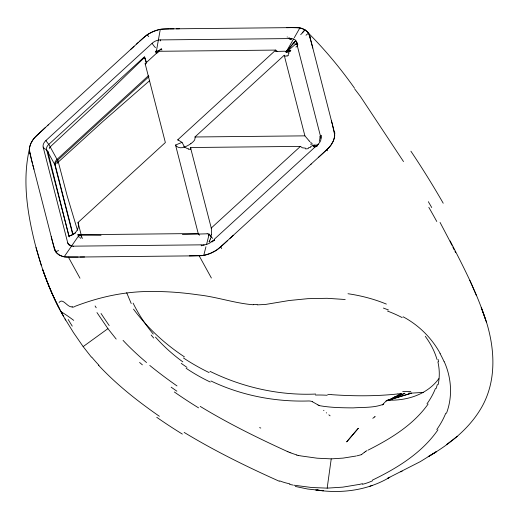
<?xml version="1.0" encoding="UTF-8"?>
<svg xmlns="http://www.w3.org/2000/svg" width="519" height="519" viewBox="0 0 519 519"><rect width="100%" height="100%" fill="white"/><g stroke="black" fill="none" stroke-linecap="round" stroke-linejoin="round"><path stroke-width="0.78" d="M58.011 160.838L57.914 161.746A2.355 1.531 -28.8 0 1 57.765 162.129L56.915 163.29M211.622 234.491L211.59 229.281L190.492 147.526L300.436 146.397L302.311 147.772L305.496 148.155M293.78 485.181L311.556 487.497L327.165 488.139L331.232 458.867L343.059 458.115L355.95 456.045M47.962 151.665L48.059 152.547A24.075 3.017 67.4 0 0 48.319 153.611L68.949 236.392L75.592 232.934M156.972 53.262L156.102 52.828L160.28 29.375M29.362 149.238C22.246 180.307 27.273 212.511 34.844 242.989C40.605 265.384 48.286 287.351 58.945 307.897M286.014 51.971L286.203 51.459L284.976 51.238A12.975 8.077 26.1 0 0 284.321 51.212L275.284 51.485M59.088 302.447C63.052 297.348 67.483 308.091 72.433 306.768M79.731 236.028L78.959 235.334L79.952 235.12M156.102 52.828L156.855 52.568A11.068 6.948 25.1 0 1 157.763 52.555L158.113 52.523M206.549 244.417L209.17 234.218L208.093 233.822A11.068 6.079 20 0 0 207.146 233.79M203.746 255.354L205.952 246.765M211.155 236.833L210.429 239.077M437.387 384.456L436.109 388.543M446.457 413.312C452.776 396.711 451.517 377.787 444.245 361.698M209.138 234.316L208.833 234.698M316.973 146.63A7.058 3.412 89.4 0 1 316.733 146.228L318.076 144.25A8.804 5.728 -28.8 0 0 320.852 137.658L321.183 135.686L320.359 135.699L296.784 43.752L297.458 43.135A7.058 1.875 47.5 0 1 297.672 43.544M288.986 53.204L288.188 54.56M49.545 147.909L50.401 146.747A22.006 15.648 -58.7 0 1 51.79 145.385L97.903 102.613L144.613 57.356L146.481 63.091M286.326 51.653L293.488 39.12M294.286 37.718L299.859 27.942M383.028 404.243L386.11 401.025A5.891 3.652 74.7 0 1 387.07 400.389L387.849 400.194A12.741 7.811 76.4 0 1 388.394 400.155C407.227 400.772 427.397 394.421 438.853 378.636M437.958 429.803C421.986 452.944 397.282 468.106 372.408 480.133M64.168 256.788L78.979 235.308M428.11 404.054C413.247 425.048 390.612 438.724 368.062 450.142M56.98 163.232L103.073 121.316L149.602 80.679M286.397 51.816L295.668 40.819M302.356 32.885L304.932 29.83L307.741 32.204A20.273 13.196 -28.8 0 1 308.721 33.664L311.757 43.979M286.417 51.199L295.94 40.21M300.702 34.715L304.932 29.83L301.254 28.253A20.273 13.196 -28.8 0 0 299.132 27.831L291.341 27.617M374.718 417.017L375.224 416.517M136.601 44.024L138.528 42.253M227.426 240.699L224.857 243.061M324.077 152.223L329.617 146.799A20.312 13.215 -28.8 0 0 331.128 144.859L333.386 140.811L334.554 136.782A20.299 13.209 -28.8 0 0 334.664 134.862L332.484 124.839M47.683 125.429L48.332 124.839M71.077 245.5A7.649 5.728 -14.4 0 1 67.749 242.944L43.168 147.072A8.804 5.728 -28.8 0 1 45.957 140.487L152.138 43.265A8.804 5.728 -28.8 0 1 160.215 39.911L288.305 38.588L288.979 37.971L290.984 38.562A8.804 5.728 -28.8 0 1 296.278 41.792L296.472 42.532L297.458 43.135M145.612 59.172L144.353 56.895L48.799 144.379A7.039 4.58 -28.8 0 0 46.58 149.647L69.241 236.924M82.261 238.623A7.649 5.728 -14.4 0 0 81.762 237.112L78.012 222.502L165.36 142.537L145.138 63.675L161.325 48.857A7.649 2.037 47.5 0 1 161.915 50.148M148.415 75.716L57.045 159.372A7.058 4.593 -28.8 0 0 54.813 164.64L72.783 234.744M72.92 234.16L55.338 165.6A7.058 4.593 -28.8 0 1 57.57 160.326L148.947 76.669M178.023 140.214A7.058 1.875 47.5 0 1 177.777 139.786L275.745 50.09L277.23 51.336M190.791 143.627A14.162 10.607 -14.4 0 0 194.404 140.305A7.96 5.962 -14.4 0 0 194.722 139.689L195.17 137.587A3.607 2.699 -14.4 0 0 194.949 136.984L284.224 55.248L285.489 56.279L287.033 55.76M211.162 228.133L300.436 146.397M67.755 242.937A8.804 5.728 -28.8 0 0 73.049 246.162L201.132 244.851L201.288 245.461L203.811 244.825A8.804 5.728 -28.8 0 0 211.888 241.458L214.224 240.076L214.068 239.473L315.902 146.235L316.733 146.228M310.544 164.607L311.192 164.017M318.277 157.529L323.434 152.813M54.274 248.549A23.537 15.317 -28.8 0 0 68.404 257.145L199.166 255.802A23.537 15.317 -28.8 0 0 220.724 246.836L326.912 149.621A23.537 15.317 -28.8 0 0 334.333 132.053L309.759 36.181A23.537 15.317 -28.8 0 0 295.622 27.578L164.86 28.921A23.537 15.317 -28.8 0 0 143.302 37.893L37.121 135.109A23.537 15.317 -28.8 0 0 29.693 152.677L54.274 248.549L55.877 251.468M139.812 41.079L146.481 35.331A20.273 13.196 -28.8 0 1 148.713 33.839L153.566 31.387L158.613 29.719A20.273 13.196 -28.8 0 1 161.111 29.246L169.155 28.876M45.108 127.791L34.41 137.931A20.312 13.215 -28.8 0 0 32.898 139.87L30.647 143.919L29.479 147.947A20.299 13.209 -28.8 0 0 29.362 149.868L31.691 160.468M130.801 49.337L134.025 46.386M224.214 243.651L217.545 249.399A20.273 13.196 -28.8 0 1 215.314 250.891L210.467 253.343L205.42 255.011A20.273 13.196 -28.8 0 1 202.923 255.478L189.331 255.906M230.001 238.344L233.226 235.392M364.481 452.198L361.853 454.339A3.743 1.181 -0.5 0 1 361.243 454.689M315.649 489.994L323.331 490.753L316.85 490.098C341.813 493.764 367.939 490.351 389.808 477.259L387.777 478.213L420.273 461.644L436.265 451.757L428.194 456.681C448.397 444.971 467.671 430.102 480.049 409.978C499.317 379.026 494.51 339.874 481.249 307.592L486.511 322.377M286.618 51.881L296.92 43.038M306.009 35.24L308.429 33.158C325.387 50.103 340.685 68.625 354.529 88.185M372.817 418.34L374.66 416.815M446.755 444.394L457.22 436.382M65.063 318.951L73.49 332.601L83.15 346.601L107.926 328.65L116.191 339.082M319.101 405.579C330.246 407.649 341.768 407.785 353.108 407.895C363.196 407.149 374.167 408.018 383.58 404.158M390.132 399.902L394.725 396.925L390.178 399.766M393.253 398.268L401.434 393.493L388.699 400.305M400.85 471.855L402.154 471.135M361.347 454.709L356.741 455.883M391.774 399.228L393.233 398.56M394.7 397.891L404.943 393.214L386.11 401.025L411.638 393.117L423.64 392.364M369.567 486.426L372.071 485.382M199.491 235.269L198.226 233.511L175.545 145.054L182.013 142.362L184.595 147.065A25.632 6.818 47.5 0 0 188.572 149.05M310.771 147.208L308.357 147.837M55.598 251.572L58.615 250.619M387.064 400.389L411.638 393.117L408.777 393.091M362.489 483.682L359.712 484.324M359.278 484.415L342.838 487.133L327.165 488.139M74.535 306.534C99.285 296.939 125.63 291.146 152.32 291.503C167.65 291.406 182.973 292.651 198.141 294.844C216.78 296.855 234.672 303.284 253.35 304.776M397.852 393.94L400.564 393.597M397.612 393.966C375.704 396.334 353.543 396.198 331.576 394.667M182.39 234.536L207.159 233.81M315.675 394.051C279.235 395.66 242.652 387.388 209.968 371.325M286.579 27.676L290.543 27.63M176.285 28.811L179.464 28.772M156.595 52.795A7.649 3.691 89.4 0 1 155.395 51.323L275.745 50.09M194.949 136.984L304.893 135.855L309.058 140.766M78.732 237.021A7.649 3.691 89.4 0 0 77.876 234.75L198.226 233.511M78.246 257.048L64.894 256.899A20.273 13.196 -28.8 0 1 62.78 256.477L59.095 254.9L56.292 252.526A20.273 13.196 -28.8 0 1 55.306 251.066L52.425 241.335M79.835 257.028L84.591 256.983M169.947 28.863L173.904 28.83M331.232 458.867L317.103 458.193L300.475 455.864M257.229 304.874L265.494 304.452L289.141 300.52L307.845 298.672L327.041 298.295L345.206 299.508M80.588 235.113L101.023 235.289M68.69 235.924C74.801 235.587 80.179 228.341 78.012 222.502M327.703 394.343L331.135 394.628M322.293 490.63L307.624 489.015L295.324 486.446M292.859 485.025L289.628 484.428M300.014 455.786L298.25 455.41M296.849 455.007L290.867 452.951M383.385 308.059L388.452 309.953M259.591 427.617L260.791 428.045M279.43 481.314C246.836 466.737 214.691 450.953 184.148 432.411M289.193 452.289L288.032 451.796M287.292 451.465C257.56 437.874 228.152 423.413 200.217 406.396M210.961 380.978C241.277 395.497 275.096 402.011 308.63 400.973A10.938 10.691 30.4 0 1 310.55 401.129A6.111 5.988 32.2 0 1 312.509 401.751M312.49 401.784L318.024 404.904M403.088 316.778C418.703 325.069 431.756 337.986 440.209 353.517M177.777 139.786L182.013 142.362M184.453 356.877C164.912 344.026 147.435 327.937 133.493 309.129M186.963 367.387L181.235 363.378M176.895 391.203L171.173 387.193M159.352 416.257C137.6 401.155 116.639 384.663 98.539 365.246M209.06 234.004L212.595 238.383M328.838 414.837L330.097 415.816M142.381 364.851L139.592 362.444M326.289 412.709L326.62 412.994M323.603 410.295L323.94 410.607M310.686 142.323L312.211 143.802M354.743 89.021L360.426 96.489L403.503 161.571M153.708 338.051L151.172 335.04M147.208 34.812L148.765 36.628M91.37 357.098L83.15 346.601M107.926 328.65L96.969 312.574M145.573 64.421L145.138 63.675M428.344 201.696L431.737 207.542M309.759 36.181L310.719 37.939M334.333 132.053L334.982 133.221M326.912 149.621L327.554 150.795M220.724 246.836L221.691 248.595M199.166 255.802L211.389 278.028M57.57 160.326L48.799 144.379A7.649 2.037 47.5 0 1 45.951 140.48M55.338 165.6L46.574 149.647A7.649 5.728 -14.4 0 1 43.168 147.072M29.693 152.677L30.336 153.845M68.404 257.145L79.984 278.203M65.666 320.067C56.337 304.153 48.831 287.26 42.805 269.841C48.501 285.891 55.124 301.636 63.623 316.421M440.054 222.411L449.519 240.42M450.064 240.822C463.071 266.124 476.364 291.503 485.181 318.647M449.817 241.011L451.939 245.234M452.86 247.083L454.216 249.847M454.975 251.417L455.604 252.714M62.098 313.307L61.216 311.368M131.223 303.524L126.668 292.729M469.831 280.338L476.468 295.687M144.353 56.895L145.755 60.665M146.501 63.065L145.722 60.723M77.487 230.261L67.23 196.059L58.096 161.15A3.704 2.413 -28.8 0 1 58.063 160.961L58.057 160.916A3.627 2.361 -28.8 0 0 58.044 160.773L58.018 160.682M36.032 247.524L41.325 265.481M190.797 148.2L190.745 149.089A7.96 2.115 47.5 0 1 190.577 149.232M311.906 44.563L312.801 48.053M331.44 120.765L332.186 123.678M284.224 55.248L304.893 135.855M32.885 165.126L33.93 169.194M51.225 236.677L52.276 240.751M31.841 161.052L32.438 163.381M438.081 359.375L438.542 361.808M294.059 43.972A7.058 1.875 47.5 0 1 293.06 43.071M289.855 39.366A7.058 1.875 47.5 0 1 288.979 37.971M287.215 37.173A7.143 1.778 64.9 0 1 287.208 36.855M190.843 143.679A25.632 19.197 -14.4 0 1 184.589 147.046A7.058 1.875 47.5 0 1 183.784 146.514M184.595 147.065A7.058 5.287 -14.4 0 1 175.545 145.054M290.685 39.671A4.918 1.31 47.5 0 1 289.92 38.549M321.183 135.686A7.058 3.412 89.4 0 1 321.41 136.134M317.596 145.534A4.918 2.374 89.4 0 1 317.226 145.067M201.547 245.87A7.058 5.287 -14.4 0 1 201.288 245.461M214.224 240.076A7.058 5.287 -14.4 0 1 214.431 240.511M214.509 239.408A7.143 3.97 -3.5 0 1 214.574 240.563M212.796 240.68A4.918 3.685 -14.4 0 1 213.004 241.646M190.492 147.526A3.607 0.96 47.5 0 1 190.745 148.051M190.616 149.271A14.162 3.769 47.5 0 1 188.527 148.985M317.297 145.365A7.649 5.728 -14.4 0 1 313.58 146.403A3.114 2.018 1 0 0 313.586 145.735A3.114 2.777 -7.6 0 0 314.216 144.989M320.859 137.658A7.649 5.728 -14.4 0 1 321.105 138.184M320.697 136.854A4.918 2.374 89.4 0 1 321.027 137.743M296.284 41.786A7.649 5.728 -14.4 0 1 296.816 44.128A5.475 1.453 47.5 0 1 295.48 44.05M290.614 50.272A7.649 5.728 -14.4 0 1 288.999 50.538A3.802 2.634 -70.8 0 0 290.153 51.232A7.649 3.691 89.4 0 0 290.828 50.401M290.984 38.562A7.649 3.691 89.4 0 1 291.503 39.716M160.222 39.905A7.649 3.691 89.4 0 1 160.689 40.923M155.46 47.683A7.649 2.037 47.5 0 1 152.138 43.265M73.309 246.603A7.649 3.691 89.4 0 1 73.049 246.168M204.103 245.305A7.649 3.691 89.4 0 1 203.811 244.825M209.657 242.049A7.649 3.691 89.4 0 0 209.754 241.458A3.114 2.634 -59 0 1 209.241 241.633M211.895 241.458A7.649 2.037 47.5 0 1 212.148 241.958M316.421 146.624A7.649 2.037 47.5 0 1 314.183 144.976A3.802 1.168 -53.3 0 0 313.515 146.462M318.076 144.25A7.649 2.037 47.5 0 1 318.335 144.743M161.318 48.857A6.455 4.197 -28.8 0 1 155.395 51.323M77.869 234.75A6.455 4.197 -28.8 0 1 81.755 237.112M201.748 245.656A7.143 5.184 -54.1 0 1 201.242 244.767M203.182 245.39A4.918 3.685 -14.4 0 1 202.721 244.871M288.94 50.551A3.114 1.966 5 0 1 289.304 51.173M289.505 51.206A8.953 5.806 1 0 1 288.363 52.938M287.675 51.712A5.69 1.512 -11.1 0 1 288.934 51.563M289.394 51.115A3.114 1.174 -13.6 0 1 290.225 51.193M288.519 55.241A15.901 8.473 70.4 0 1 287.143 56.065M297.666 43.933A7.143 3.97 26.2 0 1 295.901 47.021M285.846 52.108A12.404 0.525 -8.3 0 1 286.553 52.01M296.524 42.571A4.918 1.31 47.5 0 1 296.777 44.096M294.085 43.148A5.475 1.453 47.5 0 1 293.702 42.837M309.94 141.752A14.208 1.797 46.9 0 1 309.175 141.012M314.916 147.448A16.848 2.005 46.7 0 1 313.937 146.728M310.609 144.048A12.475 5.365 25.3 0 1 311.361 144.73M312.769 144.807A5.722 3.477 9.5 0 1 313.437 145.748M313.242 145.314A8.953 7.817 -12.8 0 1 310.557 146.514M319.899 136.225A7.143 3.166 -71.8 0 1 319.263 141.363M308.442 148.583A15.901 14.227 -27.6 0 1 305.425 148.862M316.11 144.548A7.143 1.213 69.7 0 1 315.928 144.165M209.436 241.53A3.802 0.662 -23.7 0 1 209.832 241.387M211.551 234.458A14.208 8.563 89.6 0 1 211.376 235.509M210.597 235.126A16.848 10.257 89.4 0 1 210.351 236.327M210.305 239.032A12.404 11.392 44.7 0 1 209.812 240.265M209.851 240.459A5.69 5.171 -0.6 0 1 208.995 241.679M208.781 235.678A6.585 4.645 82.2 0 1 209.008 235.321M287.461 52.607A6.572 1.57 19.7 0 1 286.605 52.056M425.275 336.325A171.101 94.536 5.3 0 1 436.966 359.408M437.887 361.853A162.265 91.811 0.9 0 1 438.185 384.521M435.435 388.471A161.701 91.545 -1.8 0 1 426.975 403.814M365.512 451.413A10.938 2.796 -18 0 1 366.952 450.635M364.643 452.172A6.111 1.492 -18.5 0 1 365.83 451.407M153.261 334.074A171.101 131.229 17.9 0 1 133.117 303.141M182.844 361.873A162.265 128.907 13.5 0 1 155.466 337.097M210.292 382.042A161.701 131.398 11.1 0 1 186.113 368.276M319.088 405.605A3.743 3.27 38.9 0 1 317.998 404.937M383.048 404.256A3.854 2.822 52.5 0 1 382.256 404.995M298.269 455.494A3.854 0.824 14.8 0 1 296.725 455.046M290.835 452.834A5.891 0.506 21.2 0 1 289.433 452.276M287.98 451.79A12.741 1.414 21.3 0 1 287.234 451.459M198.582 407.869A161.701 50.557 29.8 0 1 174.358 391.988M176.992 385.922A162.265 44.413 30.3 0 1 149.777 365.447M146.559 362.541A171.101 56.234 28.6 0 1 123.055 340.373M109.204 325.556A177.368 12.962 50.2 0 1 101.049 313.489M96.21 307.786A186.438 16.705 48.2 0 1 95.094 305.963M257.165 304.569A61.476 38.134 8.7 0 1 253.311 304.465M347.996 293.735A214.548 156.621 -33 0 1 386.363 304.089M387.498 311.05A194.346 131.022 -24.7 0 1 402.212 317.622M440.021 353.53A199.854 112.149 9.8 0 1 444.082 361.698M445.769 413.208A191.764 110.482 1.1 0 1 436.81 429.524M372.48 480.821A67.691 48.838 -58.7 0 1 362.45 484.305M209.125 372.597A191.764 151.217 12.6 0 1 183.415 357.948M315.474 395.05A67.691 32.684 -5.6 0 1 327.191 395.264M402.699 391.579A67.295 23.686 -25.6 0 1 410.821 391.501M428.817 207.341A195.248 46.483 57.7 0 1 436.777 221.496M410.899 151.191A214.548 51.913 57.5 0 1 443.213 203.221M289.836 483.838A67.295 58.53 -34.9 0 1 279.67 480.86M182.344 434.079A191.764 67.431 29.3 0 1 156.757 417.302M98.934 365.253A199.854 84.714 25.4 0 1 91.753 357.124M72.258 326.127A195.248 18.697 48.1 0 1 68.216 319.529M62.066 312.367A214.548 21.143 47.9 0 1 73.724 320.372M74.068 306.976A61.145 13.981 -38.7 0 1 72.05 307.118M49.305 148.304A2.154 1.829 -75.8 0 1 49.441 147.954M48.059 151.762A3.127 1.122 53.8 0 1 48.072 151.639M79.699 237.365A6.572 4.418 50.5 0 1 80.698 238.312M79.965 235.139A12.975 7 20.7 0 1 80.601 235.133M358.272 428.318L346.744 441.818L358.272 428.318"/></g></svg>
